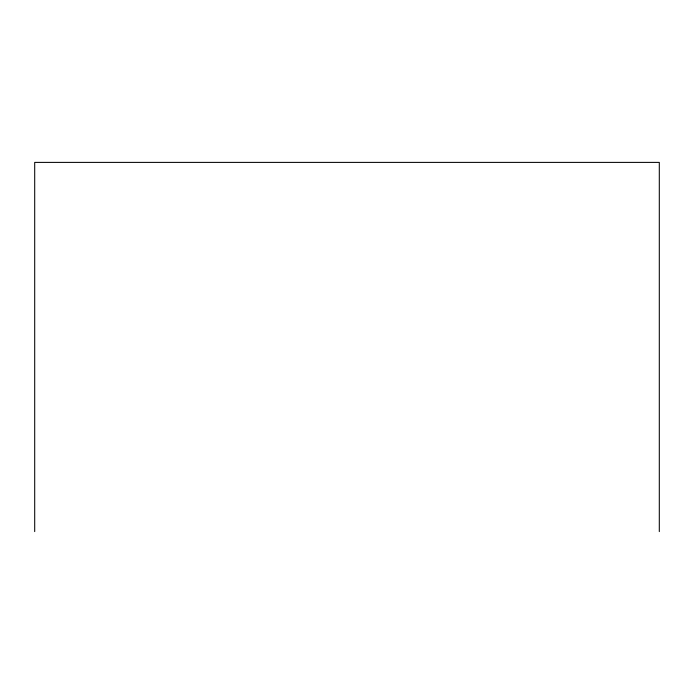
<?xml version="1.0" encoding="UTF-8"?>
<svg xmlns="http://www.w3.org/2000/svg" width="694" height="694" viewBox="0 0 694 694"><rect width="100%" height="100%" fill="white"/><g stroke="black" fill="none" stroke-linecap="round" stroke-linejoin="round"><path stroke-width="1.04" d="M659.3 531.604L659.3 162.396L34.7 162.396L34.7 531.604"/></g></svg>
